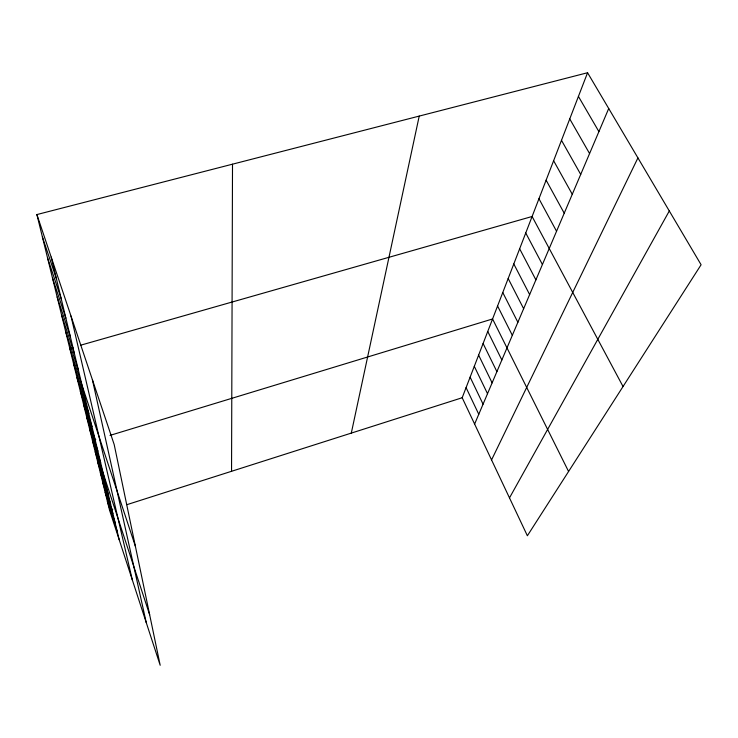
<?xml version="1.0" encoding="UTF-8"?>
<svg xmlns="http://www.w3.org/2000/svg" width="738" height="738" viewBox="0 0 738 738"><rect width="100%" height="100%" fill="white"/><g stroke="black" fill="none" stroke-linecap="round" stroke-linejoin="round"><path stroke-width="1.11" d="M231.547 471.287L232.507 164.187M351.306 433.095L419.221 116.097M587.568 72.73L701.1 264.757L527.375 535.76L462.182 397.736L587.568 72.73L36.9 214.564L109.556 510.198L160.183 665.27L114.196 444.58L36.9 214.564M474.617 424.055L608.721 108.514M491.554 459.922L637.927 157.904M509.488 497.892L669.301 210.976M109.556 510.198L112.803 509.165M126.862 504.681L462.182 397.736M95.774 439.737L92.481 440.734L149.657 614.763M110.008 435.402L492.569 318.964L568.583 471.481M72.988 347.395L69.769 348.308L135.386 546.295M80.516 345.246L532.107 216.492L623.038 386.527M578.426 96.42L598.905 131.622M569.745 118.919L589.579 153.569M561.489 140.331L580.714 174.426M553.62 160.727L572.273 194.278M546.12 180.173L564.229 213.208M538.952 198.743L556.553 231.262M525.742 232.977L542.421 264.518M519.644 248.789L535.899 279.868M513.796 263.955L529.644 294.582M508.178 278.53L523.639 308.705M502.772 292.534L517.873 322.285M497.578 306.002L512.32 335.329M487.753 331.454L501.849 359.978M483.104 343.502L496.895 371.629M478.63 355.116L492.117 382.865M474.303 366.325L487.514 393.705M470.124 377.146L483.067 404.166M466.084 387.616L478.768 414.276M42.398 236.944L56.365 278.604M47.592 258.069L61.254 298.908M52.509 278.069L65.867 318.096M57.158 297.008L70.239 336.26M61.577 314.988L74.381 353.484M65.774 332.063L78.32 369.839M73.468 363.345L85.516 399.756M76.992 377.699L88.818 413.474M80.359 391.417L91.964 426.573M83.588 404.544L94.981 439.101M86.678 417.118L97.868 451.093M89.639 429.175L100.636 462.588M95.211 451.841L105.829 484.183M97.84 462.514L108.274 494.34M100.359 472.781L110.626 504.109M102.785 482.661L112.886 513.51M105.128 492.172L115.063 522.55M107.379 501.351L117.157 531.268M51.19 257.092L119.178 539.672M70.996 316.039L132.314 579.92M92.398 379.71L146.253 622.604"/></g></svg>
